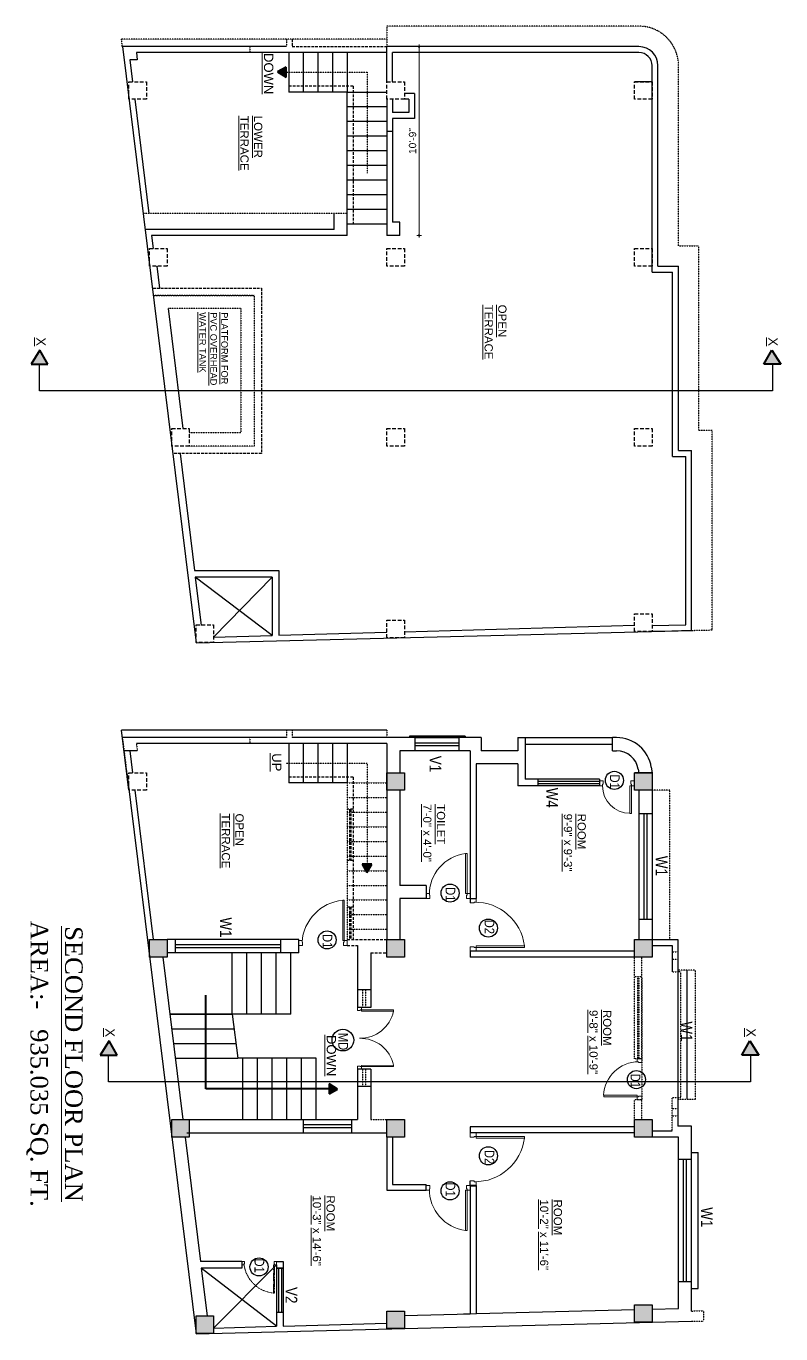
# Model space of a CAD drawing. Header units: inches. Extents: x -111 to 45239, y -6849 to 1261.
# Drawn here: x 18824 to 19339, y -836 to 57 of the extents above; entities that cross this region are included whole.
import ezdxf

# ---------------------------------------------------------------- set-up
doc = ezdxf.new("R2010")
doc.units = ezdxf.units.IN
doc.header["$LTSCALE"] = 0.5
doc.header["$MEASUREMENT"] = 0
doc.header["$PDMODE"] = 66
for name, pattern in [('DASH', [0.35, 0.25, -0.1]), ('DASHED2', [0.375, 0.25, -0.125]), ('HIDDEN', [0.375, 0.25, -0.125])]:
    doc.linetypes.add(name, pattern=pattern)
for name, color, linetype, lineweight in [('door', 202, 'Continuous', 5), ('hatch', 9, 'Continuous', 0), ('TEXT', 220, 'Continuous', 9), ('Text 0.200', 122, 'Continuous', 20), ('Toilet', 7, 'Continuous', 25), ('wall', 20, 'Continuous', 40)]:
    doc.layers.add(name, color=color, linetype=linetype, lineweight=lineweight)
doc.styles.add('ordinary', font='ARIALN.TTF')
doc.styles.get("Standard").update_dxf_attribs({"font": 'arial.ttf'})
doc.dimstyles.new('S8', dxfattribs={"dimtxt": 5, "dimasz": 1, "dimexe": 6, "dimexo": 18, "dimgap": 1.9375, "dimtad": 1, "dimdec": 0, "dimzin": 3, "dimdsep": 46, "dimlunit": 4, "dimtxsty": 'Standard', "dimblk": 'dot 2', "dimcen": 12, "dimse1": 1, "dimse2": 1, "dimclrd": 1, "dimclre": 1, "dimclrt": 256, "dimadec": 0, "dimazin": 0, "dimtfac": 0.75, "dimtdec": 0, "dimtix": 1, "dimtmove": 1, "dimatfit": 3, "dimldrblk": 'DOT', "dimfxl": 1, "dimtolj": 1, "dimtzin": 0, "dimlwd": 9, "dimlwe": 9, "dimarcsym": 0})

# ---------------------------------------------------------------- blocks, each defined once
blk = doc.blocks.new('dot1')
at = {"layer": 'hatch'}
h = blk.add_hatch(color=256, dxfattribs=at)
edge = h.paths.add_edge_path()
edge.add_arc((0, 0), 1, 0, 360)
for p, q in [((3, 0), (-3, 0)), ((0, 3), (0, -3))]:
    blk.add_line(p, q, dxfattribs=at)
blk.add_circle((0, 0), 1, dxfattribs=at)
blk = doc.blocks.new('dot 2')
at = {"layer": 'hatch', "xscale": 0.5, "yscale": 0.5, "zscale": 0.5}
blk.add_blockref('dot1', (0, 0), dxfattribs=at)
blk = doc.blocks.new('*D1009')
at = {"layer": 'Defpoints', "color": 0, "linetype": 'DASH', "ltscale": 0.1, "transparency": 16777216}
for p in [(19069.95, 43.08), (19069.95, -85.92), (19092.06, -85.92)]:
    blk.add_point(p, dxfattribs=at)
at = {"layer": 'Toilet', "color": 1, "lineweight": 9, "ltscale": 0.1, "transparency": 16777216}
blk.add_line((19092.06, 42.08), (19092.06, -84.92), dxfattribs=at)
at = {"layer": 'Toilet', "color": 1, "linetype": 'DASH', "lineweight": 9, "ltscale": 0.1, "transparency": 16777216}
for p, rotation in [((19092.06, 43.08), 90), ((19092.06, -85.92), 270)]:
    blk.add_blockref('dot 2', p, dxfattribs=dict(at, rotation=rotation))
at = {"layer": 'Toilet', "linetype": 'DASH', "ltscale": 0.1, "transparency": 16777216, "insert": (19087.57, -21.42), "char_height": 5, "attachment_point": 5, "rotation": 90}
blk.add_mtext('\\A1;10\'-9"', dxfattribs=at)
blk = doc.blocks.new('_Dot')
at = {"color": 0, "linetype": 'ByBlock', "lineweight": -2}
blk.add_line((-0.5, 0), (-1, 0), dxfattribs=at)
at = {"color": 0, "linetype": 'ByBlock', "const_width": 0.5}
blk.add_lwpolyline([(-0.25, 0, 1), (0.25, 0, 1)], format="xyb", close=True, dxfattribs=at)

msp = doc.modelspace()

# ---------------------------------------------------------------- hatches: boundary and pattern name
at = {"layer": 'Toilet'}
for points in [[(19081.95, -465.02), (19081.95, -453.02), (19069.95, -453.02), (19069.95, -465.02)], [(19251.2, -465.02), (19251.2, -453.02), (19239.2, -453.02), (19239.2, -465.02)], [(18919.87, -579.02), (18919.87, -567.02), (18907.87, -567.02), (18907.87, -579.02)], [(19081.95, -579.02), (19081.95, -567.02), (19069.95, -567.02), (19069.95, -579.02)], [(19251.2, -579.02), (19251.2, -567.02), (19239.2, -567.02), (19239.2, -579.02)], [(18935.07, -702.02), (18935.07, -690.02), (18923.07, -690.02), (18923.07, -702.02)], [(19081.95, -702.02), (19081.95, -690.02), (19069.95, -690.02), (19069.95, -702.02)], [(19251.2, -702.02), (19251.2, -690.02), (19239.2, -690.02), (19239.2, -702.02)], [(19081.95, -832.87), (19081.95, -820.87), (19069.95, -820.87), (19069.95, -832.87)], [(19251.2, -828.59), (19251.2, -816.59), (19239.2, -816.59), (19239.2, -828.59)], [(18951.68, -836.17), (18951.68, -824.17), (18939.68, -824.17), (18939.68, -836.17)]]:
    msp.add_hatch(color=1, dxfattribs=at).paths.add_polyline_path(points)
at = {"layer": 'wall', "ltscale": 5}
h = msp.add_hatch(color=2, dxfattribs=at)
h.dxf.hatch_style = 1
h.paths.add_polyline_path([(18995.41, 25.76), (19001.16, 22.19), (19001.16, 28.97)])
h = msp.add_hatch(color=2, dxfattribs=at)
h.dxf.hatch_style = 1
h.paths.add_polyline_path([(18833.01, -164.22), (18826.94, -173.99), (18838.47, -173.99)])
h = msp.add_hatch(color=2, dxfattribs=at)
h.dxf.hatch_style = 1
h.paths.add_polyline_path([(19333.04, -164.22), (19339.12, -173.99), (19327.59, -173.99)])
h = msp.add_hatch(color=2, dxfattribs=at)
h.dxf.hatch_style = 1
h.paths.add_polyline_path([(19056.27, -521.27), (19059.84, -515.52), (19053.06, -515.52)])
h = msp.add_hatch(color=2, dxfattribs=at)
h.dxf.hatch_style = 1
h.paths.add_polyline_path([(18880.28, -636.32), (18874.2, -646.09), (18885.73, -646.09)])
h = msp.add_hatch(color=2, dxfattribs=at)
h.dxf.hatch_style = 1
h.paths.add_polyline_path([(19318, -636.32), (19324.08, -646.09), (19312.55, -646.09)])
h = msp.add_hatch(color=2, dxfattribs=at)
h.dxf.hatch_style = 1
h.paths.add_polyline_path([(19036.28, -669.21), (19030.54, -665.63), (19030.54, -672.41)])

# ---------------------------------------------------------------- linework, layer by layer
at = {"layer": 'door', "ltscale": 0.5}
for p, q in [((19236.07, -462.02), (19236.07, -480.81)), ((19237.11, -462.02), (19239.19, -462.02)), ((19237.11, -462.02), (19239.19, -462.02)), ((19236.07, -480.81), (19237.11, -480.81)), ((19124.86, -535.69), (19126.94, -535.69)), ((19124.86, -535.69), (19126.94, -535.69)), ((19040.87, -567.69), (19042.95, -567.69)), ((19040.87, -567.69), (19042.95, -567.69)), ((19130.94, -572.52), (19130.94, -575.02)), ((19130.94, -572.52), (19130.94, -575.02)), ((19052.62, -615.18), (19052.62, -613.51)), ((19052.62, -615.18), (19052.62, -613.51)), ((19052.62, -653.86), (19052.62, -655.53)), ((19052.62, -653.86), (19052.62, -655.53)), ((19218.1, -673.4), (19218.1, -674.44)), ((19240.87, -674.44), (19240.87, -676.52)), ((19240.87, -674.44), (19240.87, -676.52)), ((19130.94, -701.52), (19130.94, -699.02)), ((19130.94, -701.52), (19130.94, -699.02)), ((19124.86, -738.36), (19126.94, -738.36)), ((19124.86, -738.36), (19126.94, -738.36)), ((18993.24, -789.35), (18994.7, -789.35)), ((18993.24, -789.35), (18994.7, -789.35))]:
    msp.add_line(p, q, dxfattribs=at)
for points in [[(19217.29, -462.02), (19215.2, -462.02), (19215.2, -458.69), (19217.7, -458.69), (19217.7, -460.98), (19217.29, -460.98)], [(19217.29, -462.02), (19215.2, -462.02), (19215.2, -458.69), (19217.7, -458.69), (19217.7, -460.98), (19217.29, -460.98)], [(19124.86, -508.2), (19124.86, -535.69), (19123.82, -535.69), (19123.82, -508.2)], [(19124.86, -508.2), (19124.86, -535.69), (19123.82, -535.69), (19123.82, -508.2)], [(19099.03, -535.69), (19096.95, -535.69), (19096.95, -539.02), (19099.45, -539.02), (19099.45, -536.73), (19099.03, -536.73)], [(19099.03, -535.69), (19096.95, -535.69), (19096.95, -539.02), (19099.45, -539.02), (19099.45, -536.73), (19099.03, -536.73)], [(19040.87, -540.2), (19040.87, -567.69), (19039.83, -567.69), (19039.83, -540.2)], [(19040.87, -540.2), (19040.87, -567.69), (19039.83, -567.69), (19039.83, -540.2)], [(19130.94, -541.52), (19130.94, -539.02), (19126.94, -539.02), (19126.94, -542.02), (19129.69, -542.02), (19129.69, -541.52)], [(19130.94, -541.52), (19130.94, -539.02), (19126.94, -539.02), (19126.94, -542.02), (19129.69, -542.02), (19129.69, -541.52)], [(19012.05, -567.69), (19009.96, -567.69), (19009.96, -571.02), (19012.46, -571.02), (19012.46, -568.73), (19012.05, -568.73)], [(19012.05, -567.69), (19009.96, -567.69), (19009.96, -571.02), (19012.46, -571.02), (19012.46, -568.73), (19012.05, -568.73)], [(19163.94, -572.52), (19130.94, -572.52), (19130.94, -571.27), (19163.94, -571.27)], [(19163.94, -572.52), (19130.94, -572.52), (19130.94, -571.27), (19163.94, -571.27)], [(19074.63, -615.14), (19052.62, -615.18), (19052.62, -616.01), (19074.63, -615.98)], [(19074.63, -615.14), (19052.62, -615.18), (19052.62, -616.01), (19074.63, -615.98)], [(19240.87, -650.61), (19240.87, -648.52), (19244.2, -648.52), (19244.2, -651.02), (19241.91, -651.02), (19241.91, -650.61)], [(19240.87, -650.61), (19240.87, -648.52), (19244.2, -648.52), (19244.2, -651.02), (19241.91, -651.02), (19241.91, -650.61)], [(19074.63, -653.83), (19052.62, -653.86), (19052.62, -653.03), (19074.63, -652.99)], [(19074.63, -653.83), (19052.62, -653.86), (19052.62, -653.03), (19074.63, -652.99)], [(19163.94, -701.52), (19130.94, -701.52), (19130.94, -702.77), (19163.94, -702.77)], [(19163.94, -701.52), (19130.94, -701.52), (19130.94, -702.77), (19163.94, -702.77)], [(19130.94, -732.52), (19130.94, -735.02), (19126.94, -735.02), (19126.94, -732.02), (19129.69, -732.02), (19129.69, -732.52)], [(19130.94, -732.52), (19130.94, -735.02), (19126.94, -735.02), (19126.94, -732.02), (19129.69, -732.02), (19129.69, -732.52)], [(19099.03, -738.36), (19096.95, -738.36), (19096.95, -735.02), (19099.45, -735.02), (19099.45, -737.31), (19099.03, -737.31)], [(19099.03, -738.36), (19096.95, -738.36), (19096.95, -735.02), (19099.45, -735.02), (19099.45, -737.31), (19099.03, -737.31)], [(19124.86, -765.84), (19124.86, -738.36), (19123.82, -738.36), (19123.82, -765.84)], [(19124.86, -765.84), (19124.86, -738.36), (19123.82, -738.36), (19123.82, -765.84)], [(18972.39, -789.34), (18970.93, -789.34), (18970.93, -787.01), (18972.68, -787.01), (18972.68, -788.61), (18972.39, -788.61)], [(18972.39, -789.34), (18970.93, -789.34), (18970.93, -787.01), (18972.68, -787.01), (18972.68, -788.61), (18972.39, -788.61)]]:
    msp.add_lwpolyline(points, close=True, dxfattribs=at)
for points in [[(19237.11, -480.81), (19237.11, -462.02), (19236.07, -462.02), (19236.07, -480.81)], [(19237.11, -480.81), (19237.11, -462.02), (19236.07, -462.02), (19236.07, -480.81)], [(19239.19, -462.02), (19239.19, -458.69), (19236.69, -458.69), (19236.69, -460.98), (19237.11, -460.98), (19237.11, -462.02)], [(19239.19, -462.02), (19239.19, -458.69), (19236.69, -458.69), (19236.69, -460.98), (19237.11, -460.98), (19237.11, -462.02)], [(19126.94, -535.69), (19126.94, -539.02), (19124.44, -539.02), (19124.44, -536.73), (19124.86, -536.73), (19124.86, -535.69)], [(19126.94, -535.69), (19126.94, -539.02), (19124.44, -539.02), (19124.44, -536.73), (19124.86, -536.73), (19124.86, -535.69)], [(19042.95, -567.69), (19042.95, -571.02), (19040.45, -571.02), (19040.45, -568.73), (19040.87, -568.73), (19040.87, -567.69)], [(19042.95, -567.69), (19042.95, -571.02), (19040.45, -571.02), (19040.45, -568.73), (19040.87, -568.73), (19040.87, -567.69)], [(19130.94, -575.02), (19126.94, -575.02), (19126.94, -572.02), (19129.69, -572.02), (19129.69, -572.52), (19130.94, -572.52)], [(19130.94, -575.02), (19126.94, -575.02), (19126.94, -572.02), (19129.69, -572.02), (19129.69, -572.52), (19130.94, -572.52)], [(19052.62, -613.51), (19049.95, -613.51), (19049.96, -615.51), (19051.79, -615.51), (19051.79, -615.18), (19052.62, -615.18)], [(19052.62, -613.51), (19049.95, -613.51), (19049.96, -615.51), (19051.79, -615.51), (19051.79, -615.18), (19052.62, -615.18)], [(19052.62, -655.53), (19049.95, -655.53), (19049.95, -653.53), (19051.78, -653.53), (19051.78, -653.86), (19052.62, -653.86)], [(19052.62, -655.53), (19049.95, -655.53), (19049.95, -653.53), (19051.78, -653.53), (19051.78, -653.86), (19052.62, -653.86)], [(19218.1, -674.44), (19240.87, -674.44), (19240.87, -673.4), (19218.1, -673.4)], [(19218.1, -674.44), (19240.87, -674.44), (19240.87, -673.4), (19218.1, -673.4)], [(19240.87, -676.52), (19244.2, -676.52), (19244.2, -674.02), (19241.91, -674.02), (19241.91, -674.44), (19240.87, -674.44)], [(19240.87, -676.52), (19244.2, -676.52), (19244.2, -674.02), (19241.91, -674.02), (19241.91, -674.44), (19240.87, -674.44)], [(19130.94, -699.02), (19126.94, -699.02), (19126.94, -702.02), (19129.69, -702.02), (19129.69, -701.52), (19130.94, -701.52)], [(19130.94, -699.02), (19126.94, -699.02), (19126.94, -702.02), (19129.69, -702.02), (19129.69, -701.52), (19130.94, -701.52)], [(19126.94, -738.36), (19126.94, -735.02), (19124.44, -735.02), (19124.44, -737.31), (19124.86, -737.31), (19124.86, -738.36)], [(19126.94, -738.36), (19126.94, -735.02), (19124.44, -735.02), (19124.44, -737.31), (19124.86, -737.31), (19124.86, -738.36)], [(18994.7, -789.35), (18994.7, -787.01), (18992.95, -787.01), (18992.95, -788.62), (18993.24, -788.62), (18993.24, -789.35)], [(18994.7, -789.35), (18994.7, -787.01), (18992.95, -787.01), (18992.95, -788.62), (18993.24, -788.62), (18993.24, -789.35)]]:
    msp.add_lwpolyline(points, dxfattribs=at)
at = {"layer": 'door', "linetype": 'DASHED2', "ltscale": 5}
msp.add_lwpolyline([(18993.24, -808.6), (18993.24, -789.35), (18992.51, -789.35), (18992.51, -808.6)], close=True, dxfattribs=at)
msp.add_lwpolyline([(18993.24, -808.6), (18993.24, -789.35), (18992.51, -789.35), (18992.51, -808.6)], close=True, dxfattribs=at)
at = {"layer": 'door', "ltscale": 0.5}
for centre, radius, start, end in [((19236.07, -462.02), 18.78, 180, 270), ((19127.31, -536.27), 28.28, 97.1036, 180.94038), ((19127.31, -536.27), 28.28, 97.1036, 180.94038), ((19042.97, -571.05), 31.01, 95.80875, 175.71431), ((19042.97, -571.05), 31.01, 95.80875, 175.71431), ((19130.25, -575.47), 33.95, 7.1036, 90.94038), ((19130.25, -575.47), 33.95, 7.1036, 90.94038), ((19051.72, -611.1), 23.43, 268.9456, 347.98009), ((19051.72, -611.1), 23.43, 268.9456, 347.98009), ((19051.79, -657.87), 23.36, 12.06041, 91.22741), ((19051.79, -657.87), 23.36, 12.06041, 91.22741), ((19241.91, -674.44), 23.84, 90, 177.49619), ((19130.25, -698.57), 33.95, 269.05962, 352.8964), ((19130.25, -698.57), 33.95, 269.05962, 352.8964), ((19127.31, -737.78), 28.28, 179.05962, 262.8964), ((19127.31, -737.78), 28.28, 179.05962, 262.8964)]:
    msp.add_arc(centre, radius, start, end, dxfattribs=at)
at = {"layer": 'door', "linetype": 'DASHED2', "ltscale": 5}
msp.add_arc((18994.64, -786.33), 22.36, 185.85757, 264.54209, dxfattribs=at)
at = {"layer": 'Toilet', "color": 1, "linetype": 'DASH', "ltscale": 0.1}
for p, q in [((19069.95, 57.08), (19069.95, 43.08)), ((19242.2, 57.08), (19069.95, 57.08)), ((18889.34, 43.08), (18888.72, 48.08)), ((19069.95, 48.08), (18888.72, 48.08)), ((19001.34, 48.08), (19001.34, 43.08)), ((18976.34, 43.08), (18976.34, 39.08)), ((19269.2, -92.92), (19269.2, 30.08)), ((19001.16, 25.58), (19056.45, 25.58)), ((19056.45, 25.58), (19056.45, -43.42)), ((19042.95, -70.92), (18903.42, -70.92)), ((19269.2, -92.92), (19283.2, -92.92)), ((19283.2, -218.92), (19283.2, -92.92)), ((18979.34, -126.92), (18910.34, -126.92)), ((18910.34, -126.92), (18979.34, -126.92)), ((18979.34, -126.92), (18979.34, -229.92)), ((18970.34, -135.92), (18920.52, -135.92)), ((18970.34, -135.92), (18970.34, -220.92)), ((18970.34, -220.92), (18935.07, -220.92)), ((19283.2, -218.92), (19292.2, -218.92)), ((19292.2, -355.49), (19292.2, -218.92)), ((18979.34, -229.92), (18935.07, -229.92)), ((19275.2, -355.87), (19292.2, -355.49)), ((19001.34, -424.02), (19001.34, -429.02)), ((19005.34, -424.02), (19005.34, -429.02)), ((19069.95, -424.02), (19069.95, -429.02)), ((18889.34, -429.02), (18892.65, -455.82)), ((18898.9, -433.02), (18899.52, -438.02)), ((18976.34, -429.02), (18976.34, -433.02)), ((19001.16, -446.52), (19056.45, -446.52)), ((19056.45, -446.52), (19056.45, -515.52)), ((19042.95, -460.02), (19069.95, -460.02)), ((19042.95, -460.02), (19042.95, -567.69)), ((19042.95, -470.02), (19069.95, -470.02)), ((19263.2, -465.02), (19251.2, -465.02)), ((19263.2, -567.02), (19263.2, -465.02)), ((19042.95, -480.02), (19069.95, -480.02)), ((19042.95, -490.02), (19069.95, -490.02)), ((19042.95, -500.02), (19069.95, -500.02)), ((19042.95, -510.02), (19069.95, -510.02)), ((19042.95, -520.02), (19069.95, -520.02)), ((19042.95, -530.02), (19069.95, -530.02)), ((19042.95, -540.02), (19069.95, -540.02)), ((19042.95, -550.02), (19069.95, -550.02)), ((19042.95, -560.02), (19069.95, -560.02)), ((18907.87, -567.02), (18906.39, -567.02)), ((19239.2, -648.51), (19239.2, -579.02)), ((19244.2, -648.51), (19244.2, -579.02)), ((19264.83, -575.52), (19268.83, -575.52)), ((19264.83, -580.52), (19268.83, -580.52)), ((19264.83, -589.02), (19268.83, -589.02)), ((19280.83, -588.02), (19268.83, -588.02)), ((19270.83, -589.02), (19268.83, -589.02)), ((19270.83, -675.02), (19270.83, -589.02)), ((19280.83, -676.02), (19280.83, -588.02)), ((19244.2, -592.52), (19239.2, -592.52)), ((19241.2, -592.52), (19241.2, -648.51)), ((19242.2, -592.52), (19242.2, -648.51)), ((19244.2, -592.52), (19244.2, -676.52)), ((19053.45, -601.51), (19053.45, -613.51)), ((19055.45, -601.51), (19055.45, -613.51)), ((19244.2, -648.51), (19239.2, -648.51)), ((19053.45, -655.53), (19053.45, -667.53)), ((19055.45, -655.53), (19055.45, -667.53)), ((19239.2, -690.02), (19239.2, -676.52)), ((19244.2, -676.52), (19239.2, -676.52)), ((19244.2, -690.02), (19244.2, -676.52)), ((19264.83, -675.02), (19268.83, -675.02)), ((19264.83, -698.02), (19264.83, -675.02)), ((19268.83, -675.02), (19270.83, -675.02)), ((19268.83, -676.02), (19280.83, -676.02)), ((19264.83, -682.52), (19268.83, -682.52)), ((19264.83, -687.52), (19268.83, -687.52)), ((19058.95, -690.02), (19069.95, -690.02)), ((19278.2, -820.9), (19286.2, -820.7)), ((19286.2, -820.7), (19286.2, -827.7)), ((19278.2, -827.91), (19286.2, -827.7))]:
    msp.add_line(p, q, dxfattribs=at)
at = {"layer": 'Toilet', "color": 1, "linetype": 'DASH', "ltscale": 15}
for p, q in [((19005.34, 48.08), (19005.34, 43.08)), ((19005.34, 43.08), (19069.95, 43.08)), ((18910.34, -121.92), (18984.34, -121.92)), ((18984.34, -121.92), (18984.34, -234.92)), ((18984.34, -234.92), (18923.68, -234.92))]:
    msp.add_line(p, q, dxfattribs=at)
at = {"layer": 'Toilet'}
for p, q in [((18889.34, 43.08), (18939.68, -364.37)), ((19001.34, 43.08), (18889.34, 43.08)), ((19069.95, 39.08), (18898.9, 39.08)), ((18898.9, 39.08), (18899.52, 34.08)), ((19002.95, 39.08), (19002.95, 12.08)), ((19012.95, 39.08), (19012.95, 12.08)), ((19022.95, 39.08), (19022.95, 12.08)), ((19032.95, 39.08), (19032.95, 12.08)), ((19042.95, 39.08), (19042.95, 12.08)), ((19242.2, 43.08), (19069.95, 43.08)), ((19069.95, 19.08), (19069.95, 43.08)), ((19242.2, 39.08), (19073.95, 39.08)), ((19073.95, 19.08), (19073.95, 39.08)), ((18899.52, 34.08), (18894.48, 34.08)), ((18894.48, 34.08), (18896.33, 19.08)), ((19251.2, -110.92), (19251.2, 30.08)), ((19255.2, -106.92), (19255.2, 30.08)), ((19251.2, 19.08), (19239.2, 19.08)), ((19042.95, 12.08), (19002.95, 12.08)), ((19042.95, 12.08), (19069.95, 12.08)), ((19042.95, -85.92), (19042.95, 12.08)), ((19088.95, 11.08), (19081.95, 11.08)), ((19088.95, 11.08), (19088.95, -5.92)), ((18897.82, 7.08), (18907.45, -70.92)), ((19042.95, 2.08), (19069.95, 2.08)), ((19069.95, 7.08), (19069.95, -85.92)), ((19073.95, 7.08), (19073.95, -1.92)), ((19084.95, 7.08), (19081.95, 7.08)), ((19084.95, 7.08), (19084.95, -1.92)), ((19042.95, -7.92), (19069.95, -7.92)), ((19084.95, -1.92), (19073.95, -1.92)), ((19073.95, -5.92), (19073.95, -76.92)), ((19088.95, -5.92), (19073.95, -5.92)), ((19073.95, -14.92), (19069.95, -14.92)), ((19042.95, -17.92), (19069.95, -17.92)), ((19042.95, -27.92), (19069.95, -27.92)), ((19042.95, -37.92), (19069.95, -37.92)), ((19042.95, -47.92), (19069.95, -47.92)), ((19042.95, -57.92), (19069.95, -57.92)), ((19033.95, -81.92), (19033.95, -70.92)), ((19042.95, -67.92), (19069.95, -67.92)), ((19042.95, -77.92), (19069.95, -77.92)), ((19078.95, -76.92), (19073.95, -76.92)), ((19078.95, -85.92), (19078.95, -76.92)), ((19033.95, -81.92), (18904.78, -81.92)), ((19042.95, -85.92), (18909.31, -85.92)), ((18909.31, -85.92), (18910.42, -94.92)), ((19078.95, -85.92), (19069.95, -85.92)), ((18912.91, -106.92), (18914.76, -121.92)), ((19255.2, -106.92), (19269.2, -106.92)), ((19269.2, -232.92), (19269.2, -106.92)), ((19251.2, -110.92), (19265.2, -110.92)), ((19265.2, -236.92), (19265.2, -110.92)), ((18920.52, -135.92), (18930.65, -217.92)), ((18832.7, -192.09), (18832.7, -173.99)), ((19333.35, -173.99), (19333.35, -192.09)), ((19333.35, -192.09), (18832.7, -192.09)), ((18928.72, -234.92), (18938.6, -314.93)), ((19265.2, -236.92), (19274.2, -236.92)), ((19269.2, -232.92), (19278.2, -232.92)), ((19274.2, -351.96), (19274.2, -236.92)), ((19278.2, -355.81), (19278.2, -232.92)), ((18934.12, -319.41), (18934.12, -319.41)), ((18938.6, -314.93), (18996.2, -314.91)), ((18939.16, -319.41), (18943.25, -352.56)), ((18991.7, -319.41), (18939.16, -319.41)), ((18991.66, -359.3), (18939.16, -319.41)), ((18951.68, -360.42), (18991.7, -319.41)), ((18991.7, -319.41), (18991.66, -359.3)), ((18996.2, -314.91), (18996.2, -359.17)), ((18939.68, -364.37), (19278.2, -355.81)), ((18996.2, -359.17), (19069.95, -357.1)), ((19081.95, -356.76), (19239.2, -352.34)), ((19251.11, -352.42), (19274.2, -351.89)), ((19251.2, -356.42), (19278.2, -355.81)), ((19271.2, -355.96), (19278.2, -355.81)), ((18951.68, -360.42), (18991.66, -359.3)), ((18893.79, -465.02), (18888.72, -424.02)), ((19069.95, -424.02), (18888.72, -424.02)), ((19001.34, -429.02), (18889.34, -429.02)), ((19069.95, -433.02), (18898.9, -433.02)), ((19002.95, -433.02), (19002.95, -460.02)), ((19018.95, -429.02), (19005.34, -429.02)), ((19012.95, -433.02), (19012.95, -460.02)), ((19134.45, -429.02), (19018.95, -429.02)), ((19022.95, -433.02), (19022.95, -460.02)), ((19032.95, -433.02), (19032.95, -460.02)), ((19042.95, -433.02), (19042.95, -460.02)), ((19069.95, -433.02), (19069.95, -567.02)), ((19134.45, -429.02), (19134.45, -438.02)), ((19159.45, -429.02), (19224.2, -429.02)), ((19159.45, -429.02), (19159.45, -438.02)), ((19164.45, -429.02), (19164.45, -457.52)), ((19164.45, -433.52), (19224.2, -433.52)), ((19226.92, -429.02), (19224.2, -429.02)), ((19224.2, -438.02), (19224.2, -429.02)), ((18899.52, -438.02), (18890.45, -438.02)), ((18894.48, -438.02), (18896.33, -453.02)), ((19078.95, -438.02), (19078.95, -453.02)), ((19126.95, -438.02), (19078.95, -438.02)), ((19126.95, -438.02), (19126.95, -539.02)), ((19159.45, -438.02), (19134.45, -438.02)), ((19224.2, -438.02), (19226.92, -438.02)), ((18892.3, -453.02), (18939.68, -836.47)), ((19159.45, -447.02), (19130.95, -447.02)), ((19130.95, -447.02), (19130.95, -539.02)), ((19159.45, -447.02), (19159.45, -462.02)), ((19251.2, -453.02), (19239.2, -453.02)), ((19241.74, -450.73), (19242.1, -453.02)), ((19250.64, -449.36), (19251.2, -453.02)), ((19042.95, -460.02), (19002.95, -460.02)), ((19215.2, -462.02), (19159.45, -462.02)), ((19215.2, -457.52), (19164.45, -457.52)), ((19173.2, -457.52), (19173.2, -462.02)), ((19215.2, -459.01), (19173.2, -459.01)), ((19215.2, -460.61), (19173.2, -460.61)), ((19215.2, -457.52), (19215.2, -462.02)), ((18897.82, -465.02), (18910.42, -567.02)), ((19078.95, -465.02), (19078.95, -530.02)), ((19242.2, -465.02), (19242.2, -481.02)), ((19251.2, -465.02), (19251.2, -481.02)), ((19096.95, -530.02), (19078.95, -530.02)), ((19096.95, -530.02), (19096.95, -539.02)), ((19096.95, -539.02), (19078.95, -539.02)), ((19078.95, -539.02), (19078.95, -567.02)), ((19126.94, -539.02), (19130.94, -539.02)), ((19126.95, -539.02), (19126.95, -542.02)), ((19242.2, -552.02), (19242.2, -567.02)), ((19251.2, -552.02), (19251.2, -567.02)), ((19009.96, -567.02), (18919.87, -567.02)), ((19009.96, -576.02), (19009.96, -567.02)), ((19049.95, -571.02), (19049.95, -613.51)), ((19251.2, -567.02), (19268.83, -567.02)), ((19251.2, -571.02), (19264.83, -571.02)), ((19264.83, -571.02), (19264.83, -589.02)), ((19268.83, -567.02), (19268.83, -694.52)), ((18916.94, -579.02), (18930.65, -690.02)), ((19009.96, -576.02), (18919.87, -576.02)), ((18964.45, -618.02), (18964.45, -576.02)), ((18974.45, -618.02), (18974.45, -576.02)), ((18984.45, -618.02), (18984.45, -576.02)), ((18994.45, -618.02), (18994.45, -576.02)), ((19004.45, -618.02), (19004.45, -576.02)), ((19058.95, -576.02), (19058.95, -613.51)), ((19126.94, -579.02), (19126.94, -579.02)), ((19239.2, -575.02), (19126.95, -575.02)), ((19126.95, -575.02), (19126.95, -579.02)), ((19239.2, -579.02), (19126.95, -579.02)), ((19274.83, -588.02), (19274.83, -676.02)), ((19058.95, -601.51), (19049.95, -601.51)), ((19058.95, -613.51), (19049.95, -613.51)), ((19004.45, -618.02), (18922.13, -618.02)), ((18922.13, -618.02), (18964.45, -618.02)), ((18964.45, -618.02), (18968.15, -648.02)), ((18923.36, -628.02), (18965.68, -628.02)), ((18924.6, -638.02), (18966.92, -638.02)), ((18879.96, -664.2), (18879.96, -646.09)), ((18925.83, -648.02), (18968.15, -648.02)), ((19021.65, -648.02), (18968.15, -648.02)), ((18971.65, -690.02), (18971.65, -648.02)), ((18981.65, -690.02), (18981.65, -648.02)), ((18991.65, -690.02), (18991.65, -648.02)), ((19001.65, -690.02), (19001.65, -648.02)), ((19011.65, -690.02), (19011.65, -648.02)), ((19021.65, -690.02), (19021.65, -648.02)), ((19318.31, -646.09), (19318.31, -664.2)), ((19049.95, -655.53), (19049.95, -690.02)), ((19058.95, -655.53), (19049.95, -655.53)), ((19058.95, -655.53), (19058.95, -690.02)), ((19318.31, -664.2), (18879.96, -664.2)), ((19058.95, -667.53), (19049.95, -667.53)), ((18935.07, -690.02), (18972.81, -690.02)), ((18971.65, -690.02), (19049.95, -690.02)), ((19012.95, -690.02), (19012.95, -699.02)), ((19045.95, -690.02), (19045.95, -699.02)), ((19239.2, -695.02), (19126.94, -695.02)), ((19126.94, -695.02), (19126.94, -699.02)), ((19278.2, -694.52), (19268.83, -694.52)), ((19278.2, -820.9), (19278.2, -694.52)), ((18932.13, -702.02), (18942.63, -787.01)), ((18933.37, -699.02), (19069.95, -699.02)), ((19069.95, -702.02), (19069.95, -738.36)), ((19073.95, -702.02), (19073.95, -734.36)), ((19239.2, -699.02), (19126.94, -699.02)), ((19264.83, -698.02), (19251.2, -698.02)), ((19269.2, -702.02), (19251.2, -702.02)), ((19269.2, -819.05), (19269.2, -702.02)), ((19278.2, -712.54), (19282.7, -712.54)), ((19282.7, -805.54), (19282.7, -712.54)), ((19126.95, -735.02), (19126.95, -732.02)), ((19069.95, -738.36), (19096.95, -738.36)), ((19073.95, -734.36), (19096.95, -734.36)), ((19096.95, -738.36), (19096.95, -734.36)), ((19126.94, -735.02), (19126.94, -822.75)), ((19126.94, -735.02), (19130.95, -735.02)), ((19130.94, -735.02), (19130.94, -822.64)), ((18934.12, -791.51), (18934.12, -791.51)), ((18970.93, -787.01), (18942.63, -787.01)), ((18943.19, -791.51), (18947.22, -824.17)), ((18970.93, -791.51), (18943.19, -791.51)), ((18994.67, -831.32), (18943.19, -791.51)), ((18951.68, -832.52), (18994.7, -789.35)), ((18970.93, -787.01), (18970.93, -791.51)), ((18994.7, -789.35), (18994.66, -831.32)), ((18994.7, -787.01), (18999.2, -787.01)), ((18994.7, -789.35), (18994.7, -789.35)), ((18999.2, -791.63), (18994.7, -791.63)), ((18999.2, -787.01), (18999.2, -831.19)), ((19278.2, -805.54), (19282.7, -805.54)), ((19122.45, -822.86), (19239.2, -819.89)), ((19251.2, -819.59), (19269.2, -819.05)), ((18939.68, -836.47), (19278.2, -827.91)), ((18999.2, -831.19), (19070.08, -829.2)), ((19081.95, -823.89), (19126.94, -822.75)), ((18951.68, -832.52), (18994.67, -831.32))]:
    msp.add_line(p, q, dxfattribs=at)
at = {"layer": 'Toilet', "linetype": 'HIDDEN', "ltscale": 15}
for p, q in [((19046.95, 16.08), (19002.95, 16.08)), ((19046.95, 16.08), (19046.95, -77.92)), ((19046.95, -456.02), (19002.95, -456.02)), ((19046.95, -456.02), (19046.95, -567.02)), ((19046.95, -478.02), (19042.95, -478.02)), ((19044.45, -478.02), (19044.45, -513.02)), ((19045.45, -478.02), (19045.45, -513.02)), ((19046.95, -513.02), (19042.95, -513.02)), ((19042.95, -544.69), (19046.95, -544.69)), ((19044.45, -544.69), (19044.45, -567.02)), ((19045.45, -544.69), (19045.45, -567.02)), ((19042.95, -567.02), (19069.95, -567.02)), ((19042.95, -571.02), (19049.95, -571.02)), ((19058.95, -576.02), (19069.95, -576.02))]:
    msp.add_line(p, q, dxfattribs=at)
at = {"layer": 'Toilet', "color": 3}
for p, q in [((19123.45, -428.02), (19085.45, -428.02)), ((19085.45, -428.02), (19085.45, -429.02)), ((19123.45, -428.02), (19123.45, -429.02)), ((19089.45, -438.02), (19089.45, -429.02)), ((19089.45, -429.02), (19119.45, -429.02)), ((19089.45, -432.52), (19119.45, -432.52)), ((19089.45, -434.52), (19119.45, -434.52)), ((19119.45, -438.02), (19119.45, -429.02)), ((19119.45, -438.02), (19089.45, -438.02)), ((19242.2, -481.02), (19251.2, -481.02)), ((19242.2, -481.02), (19242.2, -553.02)), ((19245.7, -553.02), (19245.7, -481.02)), ((19247.7, -553.02), (19247.7, -481.02)), ((19251.2, -479.02), (19251.2, -555.02)), ((19242.2, -553.02), (19251.2, -553.02)), ((18925.39, -567.02), (18925.39, -576.02)), ((18997.39, -567.02), (18925.39, -567.02)), ((18925.39, -570.52), (18997.39, -570.52)), ((18997.39, -567.02), (18997.39, -576.02)), ((18925.39, -572.52), (18997.39, -572.52)), ((18997.39, -576.02), (18925.39, -576.02)), ((19012.95, -693.52), (19045.95, -693.52)), ((19012.95, -695.52), (19045.95, -695.52)), ((19269.2, -717.04), (19278.2, -717.04)), ((19269.2, -801.04), (19269.2, -717.04)), ((19272.7, -801.04), (19272.7, -717.04)), ((19274.7, -801.04), (19274.7, -717.04)), ((19278.2, -801.04), (19278.2, -717.04)), ((18994.7, -791.63), (18999.2, -791.63)), ((18995.95, -791.63), (18995.95, -821.63)), ((18997.95, -791.63), (18997.95, -821.63)), ((19278.2, -801.04), (19269.2, -801.04)), ((18994.7, -821.63), (18999.2, -821.63))]:
    msp.add_line(p, q, dxfattribs=at)
at = {"layer": 'Toilet', "linetype": 'HIDDEN', "ltscale": 20}
for points in [[(18905.79, 19.08), (18905.79, 7.08), (18893.79, 7.08), (18893.79, 19.08)], [(19081.95, 19.08), (19081.95, 7.08), (19069.95, 7.08), (19069.95, 19.08)], [(19251.2, 19.08), (19251.2, 7.08), (19239.2, 7.08), (19239.2, 19.08)], [(18919.87, -94.92), (18919.87, -106.92), (18907.87, -106.92), (18907.87, -94.92)], [(19081.95, -94.92), (19081.95, -106.92), (19069.95, -106.92), (19069.95, -94.92)], [(19251.2, -94.92), (19251.2, -106.92), (19239.2, -106.92), (19239.2, -94.92)], [(18935.07, -217.92), (18935.07, -229.92), (18923.07, -229.92), (18923.07, -217.92)], [(19081.95, -217.92), (19081.95, -229.92), (19069.95, -229.92), (19069.95, -217.92)], [(19251.2, -217.92), (19251.2, -229.92), (19239.2, -229.92), (19239.2, -217.92)], [(19251.2, -344.49), (19251.2, -356.49), (19239.2, -356.49), (19239.2, -344.49)], [(18951.68, -352.07), (18951.68, -364.07), (18939.68, -364.07), (18939.68, -352.07)], [(19081.95, -348.77), (19081.95, -360.77), (19069.95, -360.77), (19069.95, -348.77)], [(18905.79, -453.02), (18905.79, -465.02), (18893.79, -465.02), (18893.79, -453.02)]]:
    msp.add_lwpolyline(points, close=True, dxfattribs=at)
at = {"layer": 'Toilet'}
for points in [[(19081.95, -453.02), (19081.95, -465.02), (19069.95, -465.02), (19069.95, -453.02)], [(19251.2, -453.02), (19251.2, -465.02), (19239.2, -465.02), (19239.2, -453.02)], [(18919.87, -567.02), (18919.87, -579.02), (18907.87, -579.02), (18907.87, -567.02)], [(19081.95, -567.02), (19081.95, -579.02), (19069.95, -579.02), (19069.95, -567.02)], [(19251.2, -567.02), (19251.2, -579.02), (19239.2, -579.02), (19239.2, -567.02)], [(18935.07, -690.02), (18935.07, -702.02), (18923.07, -702.02), (18923.07, -690.02)], [(19081.95, -690.02), (19081.95, -702.02), (19069.95, -702.02), (19069.95, -690.02)], [(19251.2, -690.02), (19251.2, -702.02), (19239.2, -702.02), (19239.2, -690.02)], [(19081.95, -820.87), (19081.95, -832.87), (19069.95, -832.87), (19069.95, -820.87)], [(19251.2, -816.59), (19251.2, -828.59), (19239.2, -828.59), (19239.2, -816.59)], [(18951.68, -824.17), (18951.68, -836.17), (18939.68, -836.17), (18939.68, -824.17)]]:
    msp.add_lwpolyline(points, close=True, dxfattribs=at)
for centre, radius in [((19225.43, -458.29), 6.19), ((19113.18, -535.29), 6.19), ((19139.36, -559.21), 6.19), ((19029.19, -567.29), 6.19), ((19039.97, -635.75), 7.43), ((19240.47, -662.76), 6.19), ((19139.36, -714.83), 6.19), ((19113.18, -738.76), 6.19), ((18982.69, -790.75), 6.19)]:
    msp.add_circle(centre, radius, dxfattribs=at)
at = {"layer": 'Toilet', "color": 1, "linetype": 'DASH', "ltscale": 0.1}
msp.add_arc((19242.2, 30.08), 27, 0, 90, dxfattribs=at)
at = {"layer": 'Toilet'}
for centre, radius, start in [((19242.2, 30.08), 13, 0), ((19242.2, 30.08), 9, 0), ((19226.92, -453.02), 24, 8.79162), ((19226.92, -453.02), 15, 8.79162)]:
    msp.add_arc(centre, radius, start, 90, dxfattribs=at)
at = {"layer": 'wall', "color": 1, "ltscale": 5}
for p, q in [((19001.16, 28.97), (18995.41, 25.76)), ((19001.16, 22.19), (19001.16, 28.97)), ((18995.41, 25.76), (19001.16, 22.19)), ((18833.01, -164.22), (18826.94, -173.99)), ((18838.47, -173.99), (18833.01, -164.22)), ((19327.59, -173.99), (19333.04, -164.22)), ((19333.04, -164.22), (19339.12, -173.99)), ((18826.94, -173.99), (18838.47, -173.99)), ((19339.12, -173.99), (19327.59, -173.99)), ((19059.84, -515.52), (19053.06, -515.52)), ((19053.06, -515.52), (19056.27, -521.27)), ((19056.27, -521.27), (19059.84, -515.52)), ((18946.31, -669.02), (18946.31, -604.97)), ((18880.28, -636.32), (18874.2, -646.09)), ((18885.73, -646.09), (18880.28, -636.32)), ((19312.55, -646.09), (19318, -636.32)), ((19318, -636.32), (19324.08, -646.09)), ((18874.2, -646.09), (18885.73, -646.09)), ((19324.08, -646.09), (19312.55, -646.09)), ((19030.54, -669.02), (18946.31, -669.02)), ((19036.28, -669.21), (19030.54, -665.63)), ((19030.54, -665.63), (19030.54, -672.41)), ((19030.54, -672.41), (19036.28, -669.21))]:
    msp.add_line(p, q, dxfattribs=at)
at = {"layer": 'wall', "ltscale": 5}
msp.add_line((19126.94, -735.02), (19130.94, -735.02), dxfattribs=at)
msp.add_line((19126.94, -735.02), (19130.94, -735.02), dxfattribs=at)
msp.add_line((19126.94, -735.02), (19130.94, -735.02), dxfattribs=at)
msp.add_line((19126.94, -735.02), (19130.94, -735.02), dxfattribs=at)
msp.add_line((19126.94, -735.02), (19130.94, -735.02), dxfattribs=at)
msp.add_line((19126.94, -735.02), (19130.94, -735.02), dxfattribs=at)

# ---------------------------------------------------------------- texts
at = {"layer": 'door', "ltscale": 0.5, "rotation": 270, "style": 'ordinary'}
for s, insert, char_height, width, attachment_point in [('V1', (19099.14, -441.48), 8, 4.3538, 7), ('D1', (19228.99, -454.28), 6.664, 3.6268, 1), ('W4', (19178.83, -463.33), 8, 4.3538, 7), ('W1', (19253.7, -509.86), 8, 4.3538, 7), ('D1', (19116.74, -531.28), 6.664, 3.6268, 1), ('W1', (18956.06, -551.93), 8, 4.3538, 7), ('D2', (19143.41, -563.24), 6.664, 3.6268, 3), ('D1', (19032.75, -563.28), 6.664, 3.6268, 1), ('W1', (19270.73, -622.96), 8, 4.3538, 7), ('MD', (19043.56, -630.77), 6.664, 3.6268, 1), ('D1', (19236.46, -658.7), 6.664, 3.6268, 7), ('D2', (19143.41, -710.81), 6.664, 3.6268, 1), ('D1', (19116.74, -742.76), 6.664, 3.6268, 3), ('W1', (19284.55, -749.98), 8, 4.3538, 7), ('D1', (18986.25, -794.75), 6.664, 3.6268, 3), ('V2', (19000.79, -804.5), 8, 4.3538, 7)]:
    msp.add_mtext(s, dxfattribs=dict(at, insert=insert, char_height=char_height, width=width, attachment_point=attachment_point))
at = {"layer": 'TEXT', "rotation": 270}
for s, insert, char_height, width, attachment_point in [('{\\LDOWN\\fArial TUR|b0|i0|c162|p34; }', (18985.99, 10.51), 6.3775, 70.6779, 9), ('{\\LLOWER\\fArial TUR|b0|i0|c162|p34;\\PTERRACE}', (18969.86, -4.18), 5.6091, 62.1621, 7), ('{\\LOPEN\\PTERRACE}', (19136.66, -133.24), 5.609, 62.1621, 7), ('{\\fArial TUR|b0|i0|c162|p34;\\LPLATFORM FOR \\fArial TUR|b0|i0|c0|p34;PVC \\fArial TUR|b0|i0|c162|p34;OVERHEAD WATER TANK}', (18941.9, -138.42), 4.5, 50.8101, 7), ('{\\LX}', (18830.52, -161.51), 6.378, 70.6779, 9), ('{\\LX}', (19330.55, -161.51), 6.378, 70.6779, 9), ('{\\LUP }', (18991.56, -452.14), 6.378, 70.6779, 9), ('{\\LOPEN\\PTERRACE}', (18957.17, -480.93), 5.609, 62.1621, 7), ('{\\fArial TUR|b0|i0|c162|p34;\\LTOILET\\P\\fArial TUR|b0|i0|c0|p34;7\\fArial TUR|b0|i0|c162|p34;\'-\\fArial TUR|b0|i0|c0|p34;0\\fArial TUR|b0|i0|c162|p34;" x \\fArial TUR|b0|i0|c0|p34;4\\fArial TUR|b0|i0|c162|p34;\'-0"}', (19094.74, -474.55), 5.60913, 62.1621, 7), ('{\\fArial TUR|b0|i0|c162|p34;\\LROOM\\P\\fArial TUR|b0|i0|c0|p34;9\\fArial TUR|b0|i0|c162|p34;\'-\\fArial TUR|b0|i0|c0|p34;9\\fArial TUR|b0|i0|c162|p34;" x \\fArial TUR|b0|i0|c0|p34;9\\fArial TUR|b0|i0|c162|p34;\'-\\fArial TUR|b0|i0|c0|p34;3\\fArial TUR|b0|i0|c162|p34;"}', (19190.83, -481.06), 5.60913, 62.1621, 7), ('{\\fArial TUR|b0|i0|c162|p34;\\LROOM\\P\\fArial TUR|b0|i0|c0|p34;9\\fArial TUR|b0|i0|c162|p34;\'-\\fArial TUR|b0|i0|c0|p34;8\\fArial TUR|b0|i0|c162|p34;" x 1\\fArial TUR|b0|i0|c0|p34;0\\fArial TUR|b0|i0|c162|p34;\'-\\fArial TUR|b0|i0|c0|p34;9\\fArial TUR|b0|i0|c162|p34;"}', (19208.3, -615.16), 5.60913, 62.1621, 7), ('{\\LX}', (18877.78, -633.61), 6.378, 70.6779, 9), ('{\\LDOWN\\fArial TUR|b0|i0|c162|p34; }', (19028.86, -660.47), 6.3775, 70.6779, 9), ('{\\LX}', (19315.51, -633.61), 6.378, 70.6779, 9), ('{\\fArial TUR|b0|i0|c162|p34;\\LROOM\\P1\\fArial TUR|b0|i0|c0|p34;0\\fArial TUR|b0|i0|c162|p34;\'-\\fArial TUR|b0|i0|c0|p34;3\\fArial TUR|b0|i0|c162|p34;" x 1\\fArial TUR|b0|i0|c0|p34;4\\fArial TUR|b0|i0|c162|p34;\'-\\fArial TUR|b0|i0|c0|p34;6\\fArial TUR|b0|i0|c162|p34;"}', (19019.36, -741.9), 5.60913, 62.1621, 7), ('{\\fArial TUR|b0|i0|c162|p34;\\LROOM\\P\\fArial TUR|b0|i0|c0|p34;10\\fArial TUR|b0|i0|c162|p34;\'-\\fArial TUR|b0|i0|c0|p34;2\\fArial TUR|b0|i0|c162|p34;" x 1\\fArial TUR|b0|i0|c0|p34;1\\fArial TUR|b0|i0|c162|p34;\'-\\fArial TUR|b0|i0|c0|p34;6\\fArial TUR|b0|i0|c162|p34;"}', (19174.58, -744.69), 5.60913, 62.1621, 7)]:
    msp.add_mtext(s, dxfattribs=dict(at, insert=insert, char_height=char_height, width=width, attachment_point=attachment_point))
at = {"layer": 'Text 0.200', "ltscale": 10, "char_height": 12, "attachment_point": 2, "rotation": 270}
for s, insert, width in [('\\pi-60,l72;{\\fTimes New Roman|b0|i0|c0|p18;AREA:-^I  935.035 SQ. FT.}', (18838.6, -645.94), 219.164), ('{\\fTimes New Roman|b0|i0|c0|p18;\\L\\PSECOND FLOOR PLAN}', (18882.23, -652.05), 191.0164)]:
    msp.add_mtext(s, dxfattribs=dict(at, insert=insert, width=width))

# ---------------------------------------------------------------- dimensions: what is measured, and where the dimension line sits
at = {"layer": 'Toilet', "color": 1, "linetype": 'DASH', "ltscale": 0.1}
dim = msp.add_linear_dim(base=(19092.06, -85.92), p1=(19069.95, 43.08), p2=(19069.95, -85.92), angle=270, dimstyle='S8', override={"dimfxl": 2, "dimfxlon": 1, "dimarcsym": 1}, dxfattribs=at)
dim.commit()
dim.dimension.update_dxf_attribs({"geometry": '*D1009', "text_midpoint": (19087.57, -21.42)})

doc.saveas('drawing.dxf')
